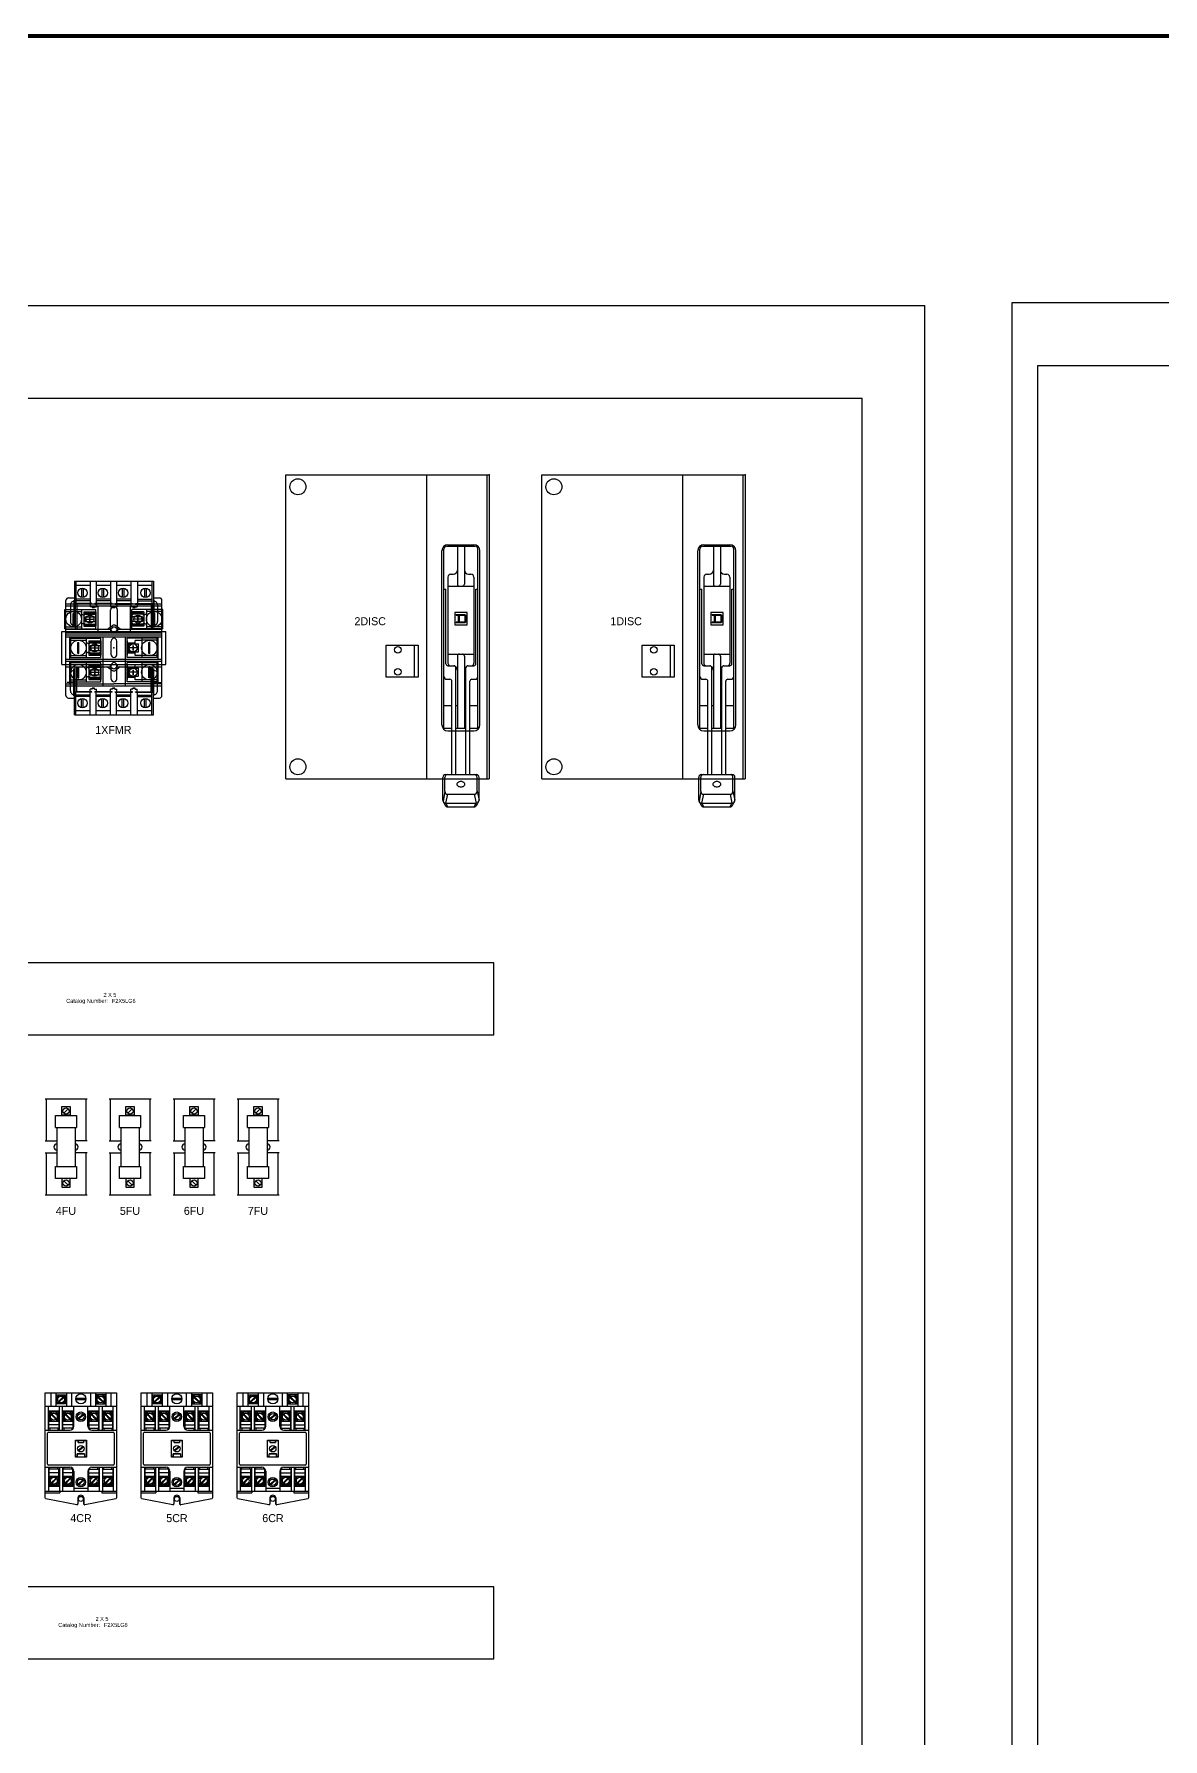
# Model space of a CAD drawing. Header units: inches. Extents: x 0 to 33.5, y 0 to 22.4.
# Drawn here: x 7.91 to 16.73, y 9.12 to 22.44 of the extents above; entities that cross this region are included whole.
import ezdxf
from ezdxf.enums import TextEntityAlignment as Align

# ---------------------------------------------------------------- set-up
doc = ezdxf.new("R2010")
doc.units = ezdxf.units.IN
doc.header["$MEASUREMENT"] = 0
for name, color, linetype in [('ATTRIBUTES', 1, 'Continuous'), ('GRAPHIC', 7, 'Continuous'), ('TITLE', 7, 'Continuous')]:
    doc.layers.add(name, color=color, linetype=linetype)
doc.styles.add('ITALIC', font='ITALIC')
doc.styles.add('SIMPLEX', font='SIMPLEX')

# ---------------------------------------------------------------- blocks, each defined once
blk = doc.blocks.new('NO_NUM_acade_title')
at = {"layer": 'TITLE', "const_width": 0.0312}
blk.add_lwpolyline([(30.594, 0.281), (30.594, 22.177), (30.344, 22.427), (0.281, 22.427), (0.031, 22.177), (0.031, 0.281), (0.281, 0.031), (30.344, 0.031)], close=True, dxfattribs=at)
at = {"layer": 'TITLE', "color": 1, "style": 'ITALIC'}
for tag, height, p in [('TITLE#1', 0.125, (32.156, 3.406)), ('TITLE#2', 0.125, (32.156, 3.204)), ('TITLE#3', 0.125, (32.156, 3.001)), ('TITLE#4', 0.125, (32.156, 2.799)), ('DWG#', 0.2, (32.156, 0.826))]:
    blk.add_attdef(tag, text='', height=height, dxfattribs=at).set_placement(p, align=Align.CENTER)
at = {"layer": 'TITLE', "color": 1, "style": 'SIMPLEX'}
blk.add_attdef('CAD#', (30.826, 1.958), '', height=0.0938, rotation=90, dxfattribs=at)
at = {"layer": 'TITLE', "color": 1}
for tag, p, height, style in [('ENGINEER', (31.237, 1.958), 0.0938, 'ITALIC'), ('CHKDBY', (32.424, 1.958), 0.0938, 'ITALIC'), ('JOB#', (31.464, 1.644), 0.0938, 'SIMPLEX'), ('DRAWNBY', (32.494, 1.644), 0.0938, 'ITALIC'), ('SCALE', (31.353, 1.344), 0.0938, 'SIMPLEX'), ('DATE', (32.408, 1.344), 0.0938, 'SIMPLEX'), ('SHTS', (32.532, 0.25), 0.2, 'ITALIC')]:
    blk.add_attdef(tag, p, '', height=height, dxfattribs=dict(at, style=style))
at = {"layer": 'TITLE', "color": 1, "style": 'ITALIC'}
blk.add_attdef('SH#', text='', height=0.2, dxfattribs=at).set_placement((31.881, 0.25), align=Align.RIGHT)
at = {"layer": 'TITLE', "color": 7, "flags": 9}
blk.add_attdef('WD_TB', (31.219, 0.031), '', height=0.125, dxfattribs=at)
blk = doc.blocks.new('panel')
at = {"color": 5}
for p, q in [((10, 80.292), (65.468, 80.292)), ((65.468, 16), (65.468, 80.292)), ((68.197, 16.089), (68.197, 80.381)), ((68.197, 80.381), (123.664, 80.381)), ((68.996, 20.904), (68.996, 78.419)), ((68.996, 78.419), (94.589, 78.419)), ((12.14, 77.396), (63.506, 77.396)), ((63.506, 21.75), (63.506, 77.396))]:
    blk.add_line(p, q, dxfattribs=at)
at = {"color": 1}
for p in [(37.734, 13.086), (95.931, 12.595)]:
    blk.add_attdef('DESCRIPTION', text='', height=1, dxfattribs=at).set_placement(p, align=Align.CENTER)
blk = doc.blocks.new('_PBDUCT')
at = {"layer": 'ATTRIBUTES'}
blk.add_attdef('SIZE', text='', height=0.125, dxfattribs=at).set_placement((0, 0.0625), align=Align.CENTER)
blk.add_attdef('CATNO', (0.0625, -0.125), '', height=0.125, dxfattribs=at)
at = {"layer": 'ATTRIBUTES', "flags": 1}
blk.add_attdef('LENGTH', text='', height=0.125, dxfattribs=at).set_placement((0, -0.3125), align=Align.CENTER)
at = {"layer": 'GRAPHIC'}
blk.add_text('Catalog Number:', height=0.125, dxfattribs=at).set_placement((-0.0625, -0.125), align=Align.RIGHT)
blk = doc.blocks.new('SQD_DISC')
at = {"color": 5, "linetype": 'ByBlock'}
for p, q in [((0, 9.5), (6.349, 9.5)), ((0, 0), (0, 9.5)), ((4.409, 0), (4.409, 9.5)), ((6.281, 9.5), (6.281, 0)), ((6.349, 9.5), (6.349, 0)), ((4.875, 1.688), (4.875, 7.125)), ((4.938, 1.584), (4.938, 7.178)), ((4.938, 1.584), (4.938, 7.178)), ((5.031, 7.271), (5.907, 7.271)), ((5.031, 7.271), (5.907, 7.271)), ((5.063, 7.312), (5.875, 7.312)), ((5.36, 7.271), (5.36, 6.081)), ((5.578, 7.271), (5.578, 6.081)), ((6, 1.584), (6, 7.178)), ((6, 1.584), (6, 7.178)), ((6.063, 1.688), (6.063, 7.125)), ((5.156, 6.396), (5.235, 6.396)), ((5.703, 6.396), (5.782, 6.396)), ((4.938, 5.928), (5, 5.928)), ((5, 3.595), (5, 5.928)), ((5.063, 6.303), (5.063, 3.614)), ((5.063, 6.021), (5.875, 6.021)), ((5.875, 6.303), (5.875, 3.614)), ((5.938, 3.595), (5.938, 5.928)), ((5.938, 5.928), (6, 5.928)), ((3.135, 4.176), (4.135, 4.176)), ((3.135, 3.176), (3.135, 4.176)), ((4.01, 4.176), (4.01, 3.176)), ((4.135, 4.176), (4.135, 3.176)), ((5.063, 3.896), (5.875, 3.896)), ((5.36, 3.836), (5.36, 1.584)), ((5.578, 3.836), (5.578, 1.584)), ((5.063, 3.532), (5.25, 3.532)), ((5.313, 0.136), (5.313, 3.47)), ((5.625, 0.136), (5.625, 3.47)), ((5.687, 3.532), (5.875, 3.532)), ((4.135, 3.176), (3.135, 3.176)), ((5.031, 3.111), (5.125, 3.111)), ((5.188, 0.136), (5.188, 3.049)), ((5.75, 0.136), (5.75, 3.049)), ((5.812, 3.111), (5.907, 3.111)), ((4.938, 2.287), (5.188, 2.287)), ((5.313, 2.287), (5.36, 2.287)), ((5.578, 2.287), (5.625, 2.287)), ((5.75, 2.287), (6, 2.287)), ((4.938, 1.584), (5.188, 1.584)), ((4.938, 1.584), (5.188, 1.584)), ((5.063, 1.5), (5.875, 1.5)), ((5.188, 0.136), (5.188, 1.584)), ((5.313, 0.136), (5.313, 1.584)), ((5.313, 1.584), (5.625, 1.584)), ((5.313, 1.584), (5.625, 1.584)), ((5.625, 0.136), (5.625, 1.584)), ((5.75, 0.136), (5.75, 1.584)), ((5.75, 1.584), (6, 1.584)), ((5.75, 1.584), (6, 1.584)), ((0, 0), (6.349, 0)), ((4.903, -0.664), (4.903, 0.043)), ((4.903, -0.664), (4.903, 0.043)), ((4.965, -0.39), (4.965, 0.043)), ((4.996, 0.136), (5.942, 0.136)), ((4.996, 0.136), (5.188, 0.136)), ((5.313, 0.136), (5.625, 0.136)), ((5.75, 0.136), (5.942, 0.136)), ((5.973, -0.39), (5.973, 0.043)), ((6.035, -0.664), (6.035, 0.043)), ((6.035, -0.664), (6.035, 0.043)), ((4.965, -0.39), (4.914, -0.708)), ((4.996, -0.757), (5.058, -0.483)), ((5.058, -0.483), (5.88, -0.483)), ((5.88, -0.483), (5.942, -0.757)), ((5.973, -0.39), (6.035, -0.664)), ((4.914, -0.708), (4.976, -0.824)), ((4.914, -0.708), (4.976, -0.824)), ((4.996, -0.757), (5.942, -0.757)), ((5.058, -0.874), (4.996, -0.757)), ((5.058, -0.874), (5.88, -0.874)), ((5.058, -0.874), (5.88, -0.874)), ((5.88, -0.874), (5.942, -0.757)), ((5.962, -0.824), (6.024, -0.708)), ((5.962, -0.824), (6.024, -0.708))]:
    blk.add_line(p, q, dxfattribs=at)
at = {"color": 2, "linetype": 'ByBlock'}
for p, q in [((5.278, 5.202), (5.278, 4.812)), ((5.669, 5.202), (5.278, 5.202)), ((5.278, 4.812), (5.669, 4.812)), ((5.321, 5.134), (5.589, 5.134)), ((5.321, 5.114), (5.594, 5.114)), ((5.594, 4.898), (5.321, 4.898)), ((5.589, 4.878), (5.321, 4.878)), ((5.394, 4.878), (5.394, 5.134)), ((5.589, 5.134), (5.613, 5.11)), ((5.613, 4.903), (5.589, 4.878)), ((5.594, 5.114), (5.594, 4.898)), ((5.613, 5.11), (5.613, 4.903)), ((5.669, 4.812), (5.669, 5.202))]:
    blk.add_line(p, q, dxfattribs=at)
at = {"color": 2}
for p, q in [((5.321, 5.134), (5.321, 5.114)), ((5.321, 4.898), (5.321, 4.878)), ((5.413, 5.135), (5.413, 4.878))]:
    blk.add_line(p, q, dxfattribs=at)
at = {"color": 5, "linetype": 'ByBlock'}
for centre, radius in [((0.375, 9.125), 0.25), ((3.5, 4.031), 0.102), ((3.5, 3.344), 0.102), ((0.375, 0.375), 0.25)]:
    blk.add_circle(centre, radius, dxfattribs=at)
for centre, radius, start, end in [((5.063, 7.125), 0.188, 90, 180), ((5.031, 7.178), 0.093, 90, 180), ((5.031, 7.178), 0.093, 90, 180), ((5.875, 7.125), 0.188, 0, 90), ((5.907, 7.178), 0.093, 0, 90), ((5.907, 7.178), 0.093, 0, 90), ((5.156, 6.303), 0.093, 90, 180), ((5.235, 6.521), 0.125, 270, 0), ((5.703, 6.521), 0.125, 180, 270), ((5.782, 6.303), 0.093, 0, 90), ((5.42, 6.081), 0.06, 180, 270), ((5.518, 6.081), 0.06, 270, 0), ((5.42, 3.836), 0.06, 90, 180), ((5.518, 3.836), 0.06, 0, 90), ((5.031, 3.204), 0.093, 180, 270), ((5.063, 3.595), 0.0625, 180, 270), ((5.156, 3.614), 0.093, 180, 242.0531), ((5.25, 3.47), 0.0625, 0, 90), ((5.235, 3.396), 0.125, 0, 55.7584), ((5.703, 3.396), 0.125, 124.2416, 180), ((5.687, 3.47), 0.0625, 90, 180), ((5.782, 3.614), 0.093, 297.9469, 360), ((5.875, 3.595), 0.0625, 270, 360), ((5.907, 3.204), 0.093, 270, 0), ((5.125, 3.049), 0.0625, 0, 90), ((5.812, 3.049), 0.0625, 90, 180), ((5.063, 1.688), 0.188, 180, 270), ((5.875, 1.688), 0.188, 270, 0), ((4.996, 0.043), 0.093, 90, 180), ((4.996, 0.043), 0.093, 90, 180), ((5.058, 0.043), 0.093, 90, 180), ((5.88, 0.043), 0.093, 0, 90), ((5.942, 0.043), 0.093, 0, 90), ((5.942, 0.043), 0.093, 0, 90), ((5.058, -0.39), 0.093, 180, 270), ((5.398, -0.168), 0.0546, 147.6301, 180), ((5.398, -0.168), 0.0546, 180, 212.3699), ((5.432, -0.189), 0.0945, 123.1628, 147.6301), ((5.432, -0.147), 0.0945, 212.3699, 236.8372), ((5.454, -0.223), 0.135, 105.1453, 123.1628), ((5.454, -0.113), 0.135, 236.8372, 254.8547), ((5.469, -0.277), 0.191, 90, 105.1453), ((5.469, -0.059), 0.191, 254.8547, 270), ((5.469, -0.277), 0.191, 74.8547, 90), ((5.469, -0.059), 0.191, 270, 285.1453), ((5.483, -0.223), 0.135, 56.8372, 74.8547), ((5.483, -0.113), 0.135, 285.1453, 303.1628), ((5.505, -0.189), 0.0945, 32.3699, 56.8372), ((5.505, -0.147), 0.0945, 303.1628, 327.6301), ((5.539, -0.168), 0.0546, 360, 32.3699), ((5.539, -0.168), 0.0546, 327.6301, 0), ((5.88, -0.39), 0.093, 270, 0), ((4.996, -0.664), 0.093, 180, 208.1559), ((4.996, -0.664), 0.093, 180, 270), ((5.058, -0.781), 0.093, 208.1559, 270), ((5.058, -0.781), 0.093, 208.1559, 270), ((5.88, -0.781), 0.093, 270, 331.8441), ((5.88, -0.781), 0.093, 270, 331.8441), ((5.942, -0.664), 0.093, 270, 360), ((5.942, -0.664), 0.093, 331.8441, 360)]:
    blk.add_arc(centre, radius, start, end, dxfattribs=at)
blk.add_point((6.349, 9.5), dxfattribs=at)
at = {"color": 1, "flags": 1}
blk.add_attdef('CATNO', text='', height=0.25, dxfattribs=at).set_placement((2.794, 5.239), align=Align.CENTER)
at = {"color": 1}
blk.add_attdef('DESCRIPTOR', text='', height=0.25, dxfattribs=at).set_placement((2.634, 4.799), align=Align.CENTER)
blk = doc.blocks.new('SQDRELAY')
at = {"color": 2, "linetype": 'ByBlock'}
for p, q in [((0.153, 3.317), (0.153, 2.895)), ((0.309, 3.317), (0.309, 2.895)), ((0.333, 3.197), (0.382, 3.197)), ((0.382, 3.197), (0.382, 3.247)), ((0.396, 3.183), (0.396, 3.247)), ((0.55, 3.183), (0.55, 3.247)), ((0.565, 3.197), (0.565, 3.247)), ((0.614, 3.197), (0.565, 3.197)), ((0.637, 3.317), (0.637, 2.895)), ((0.794, 3.317), (0.794, 2.895)), ((1.387, 3.317), (1.387, 2.895)), ((1.544, 3.317), (1.544, 2.895)), ((1.567, 3.197), (1.616, 3.197)), ((1.616, 3.197), (1.616, 3.247)), ((1.63, 3.183), (1.63, 3.247)), ((1.785, 3.183), (1.785, 3.247)), ((1.799, 3.197), (1.799, 3.247)), ((1.848, 3.197), (1.799, 3.197)), ((1.872, 3.317), (1.872, 2.895)), ((2.028, 3.317), (2.028, 2.895)), ((-0.024, 2.895), (2.205, 2.895)), ((0.075, 2.145), (0.075, 2.895)), ((0.419, 2.739), (0.075, 2.739)), ((0.091, 2.739), (0.404, 2.739)), ((0.091, 2.208), (0.091, 2.739)), ((0.156, 2.658), (0.156, 2.708)), ((0.17, 2.644), (0.17, 2.708)), ((0.325, 2.644), (0.325, 2.708)), ((0.333, 3.183), (0.396, 3.183)), ((0.333, 3.029), (0.396, 3.029)), ((0.333, 3.015), (0.382, 3.015)), ((0.339, 2.658), (0.339, 2.708)), ((0.382, 3.015), (0.382, 2.965)), ((0.54, 3.19), (0.388, 3.04)), ((0.396, 3.029), (0.396, 2.965)), ((0.404, 2.739), (0.404, 2.208)), ((0.558, 3.172), (0.406, 3.022)), ((0.419, 2.145), (0.419, 2.895)), ((0.513, 2.145), (0.513, 2.895)), ((0.872, 2.739), (0.513, 2.739)), ((0.529, 2.208), (0.529, 2.739)), ((0.529, 2.739), (0.841, 2.739)), ((0.614, 3.183), (0.55, 3.183)), ((0.614, 3.029), (0.55, 3.029)), ((0.55, 3.029), (0.55, 2.965)), ((0.614, 3.015), (0.565, 3.015)), ((0.565, 3.015), (0.565, 2.965)), ((0.593, 2.658), (0.593, 2.708)), ((0.608, 2.644), (0.608, 2.708)), ((0.762, 2.644), (0.762, 2.708)), ((0.776, 2.658), (0.776, 2.708)), ((0.841, 2.739), (0.841, 2.208)), ((0.872, 2.801), (0.872, 2.895)), ((0.872, 2.27), (0.872, 2.801)), ((0.936, 3.151), (1.245, 3.151)), ((0.936, 3.108), (1.246, 3.108)), ((1.309, 2.801), (1.309, 2.895)), ((1.309, 2.27), (1.309, 2.801)), ((1.309, 2.739), (1.668, 2.739)), ((1.34, 2.739), (1.34, 2.208)), ((1.652, 2.739), (1.34, 2.739)), ((1.405, 2.658), (1.405, 2.708)), ((1.419, 2.644), (1.419, 2.708)), ((1.567, 3.183), (1.63, 3.183)), ((1.567, 3.029), (1.63, 3.029)), ((1.567, 3.015), (1.616, 3.015)), ((1.573, 2.644), (1.573, 2.708)), ((1.587, 2.658), (1.587, 2.708)), ((1.616, 3.015), (1.616, 2.965)), ((1.623, 3.172), (1.775, 3.022)), ((1.63, 3.029), (1.63, 2.965)), ((1.641, 3.19), (1.793, 3.04)), ((1.652, 2.208), (1.652, 2.739)), ((1.668, 2.145), (1.668, 2.895)), ((1.762, 2.145), (1.762, 2.895)), ((1.762, 2.739), (2.105, 2.739)), ((2.09, 2.739), (1.777, 2.739)), ((1.777, 2.739), (1.777, 2.208)), ((1.848, 3.183), (1.785, 3.183)), ((1.848, 3.029), (1.785, 3.029)), ((1.785, 3.029), (1.785, 2.965)), ((1.848, 3.015), (1.799, 3.015)), ((1.799, 3.015), (1.799, 2.965)), ((1.842, 2.658), (1.842, 2.708)), ((1.856, 2.644), (1.856, 2.708)), ((2.011, 2.644), (2.011, 2.708)), ((2.025, 2.658), (2.025, 2.708)), ((2.09, 2.208), (2.09, 2.739)), ((2.105, 2.145), (2.105, 2.895)), ((-0.025, 2.145), (0.747, 2.145)), ((0.404, 2.317), (0.091, 2.317)), ((0.404, 2.208), (0.091, 2.208)), ((0.107, 2.658), (0.156, 2.658)), ((0.107, 2.644), (0.17, 2.644)), ((0.107, 2.49), (0.17, 2.49)), ((0.107, 2.476), (0.156, 2.476)), ((0.122, 2.208), (0.122, 2.145)), ((0.156, 2.476), (0.156, 2.426)), ((0.162, 2.633), (0.314, 2.483)), ((0.17, 2.49), (0.17, 2.426)), ((0.18, 2.651), (0.332, 2.501)), ((0.388, 2.644), (0.325, 2.644)), ((0.388, 2.49), (0.325, 2.49)), ((0.325, 2.49), (0.325, 2.426)), ((0.388, 2.658), (0.339, 2.658)), ((0.388, 2.476), (0.339, 2.476)), ((0.339, 2.476), (0.339, 2.426)), ((0.372, 2.208), (0.372, 2.145)), ((0.841, 2.317), (0.529, 2.317)), ((0.841, 2.208), (0.529, 2.208)), ((0.544, 2.658), (0.593, 2.658)), ((0.544, 2.644), (0.608, 2.644)), ((0.544, 2.49), (0.608, 2.49)), ((0.544, 2.476), (0.593, 2.476)), ((0.56, 2.208), (0.56, 2.145)), ((0.593, 2.476), (0.593, 2.426)), ((0.6, 2.633), (0.752, 2.483)), ((0.608, 2.49), (0.608, 2.426)), ((0.618, 2.651), (0.77, 2.501)), ((0.825, 2.644), (0.762, 2.644)), ((0.825, 2.49), (0.762, 2.49)), ((0.762, 2.49), (0.762, 2.426)), ((0.825, 2.658), (0.776, 2.658)), ((0.825, 2.476), (0.776, 2.476)), ((0.776, 2.476), (0.776, 2.426)), ((0.81, 2.208), (0.81, 2.162)), ((1.011, 2.507), (1.152, 2.646)), ((1.029, 2.488), (1.17, 2.627)), ((1.34, 2.317), (1.652, 2.317)), ((1.34, 2.208), (1.652, 2.208)), ((1.355, 2.658), (1.405, 2.658)), ((1.355, 2.644), (1.419, 2.644)), ((1.355, 2.49), (1.419, 2.49)), ((1.355, 2.476), (1.405, 2.476)), ((1.371, 2.208), (1.371, 2.162)), ((1.405, 2.476), (1.405, 2.426)), ((1.411, 2.633), (1.563, 2.483)), ((1.419, 2.49), (1.419, 2.426)), ((1.429, 2.651), (1.581, 2.501)), ((1.434, 2.145), (2.205, 2.145)), ((1.637, 2.644), (1.573, 2.644)), ((1.637, 2.49), (1.573, 2.49)), ((1.573, 2.49), (1.573, 2.426)), ((1.637, 2.658), (1.587, 2.658)), ((1.637, 2.476), (1.587, 2.476)), ((1.587, 2.476), (1.587, 2.426)), ((1.621, 2.208), (1.621, 2.145)), ((1.777, 2.317), (2.09, 2.317)), ((1.777, 2.208), (2.09, 2.208)), ((1.793, 2.658), (1.842, 2.658)), ((1.793, 2.644), (1.856, 2.644)), ((1.793, 2.49), (1.856, 2.49)), ((1.793, 2.476), (1.842, 2.476)), ((1.809, 2.208), (1.809, 2.145)), ((1.842, 2.476), (1.842, 2.426)), ((1.849, 2.633), (2, 2.483)), ((1.856, 2.49), (1.856, 2.426)), ((1.867, 2.651), (2.019, 2.501)), ((2.074, 2.644), (2.011, 2.644)), ((2.074, 2.49), (2.011, 2.49)), ((2.011, 2.49), (2.011, 2.426)), ((2.074, 2.658), (2.025, 2.658)), ((2.074, 2.476), (2.025, 2.476)), ((2.025, 2.476), (2.025, 2.426)), ((2.059, 2.208), (2.059, 2.145)), ((0.051, 1.081), (0.051, 2.053)), ((0.081, 2.083), (2.099, 2.083)), ((0.919, 1.833), (1.262, 1.833)), ((0.919, 1.301), (0.919, 1.833)), ((0.926, 1.309), (0.926, 1.825)), ((0.926, 1.825), (1.004, 1.825)), ((1.004, 1.762), (1.004, 1.825)), ((1.004, 1.762), (1.176, 1.762)), ((1.011, 1.507), (1.152, 1.645)), ((1.012, 1.77), (1.012, 1.833)), ((1.012, 1.77), (1.169, 1.77)), ((1.029, 1.489), (1.17, 1.627)), ((1.169, 1.833), (1.169, 1.77)), ((1.176, 1.825), (1.254, 1.825)), ((1.176, 1.825), (1.176, 1.762)), ((1.254, 1.825), (1.254, 1.309)), ((1.262, 1.833), (1.262, 1.301)), ((2.129, 2.053), (2.129, 1.081)), ((1.262, 1.301), (0.919, 1.301)), ((0.973, 1.309), (0.926, 1.309)), ((1.208, 1.403), (0.973, 1.403)), ((0.973, 1.309), (0.973, 1.403)), ((1.2, 1.395), (0.981, 1.395)), ((0.981, 1.301), (0.981, 1.395)), ((1.2, 1.395), (1.2, 1.301)), ((1.208, 1.403), (1.208, 1.309)), ((1.254, 1.309), (1.208, 1.309)), ((-0.025, 0.989), (0.747, 0.989)), ((0.075, 0.989), (0.075, 0.239)), ((2.099, 1.051), (0.081, 1.051)), ((0.404, 0.926), (0.091, 0.926)), ((0.091, 0.926), (0.091, 0.395)), ((0.404, 0.817), (0.091, 0.817)), ((0.107, 0.658), (0.156, 0.658)), ((0.107, 0.644), (0.17, 0.644)), ((0.122, 0.926), (0.122, 0.989)), ((0.156, 0.658), (0.156, 0.708)), ((0.162, 0.501), (0.314, 0.651)), ((0.17, 0.644), (0.17, 0.708)), ((0.18, 0.483), (0.332, 0.633)), ((0.325, 0.644), (0.325, 0.708)), ((0.388, 0.644), (0.325, 0.644)), ((0.339, 0.658), (0.339, 0.708)), ((0.388, 0.658), (0.339, 0.658)), ((0.372, 0.926), (0.372, 0.989)), ((0.404, 0.395), (0.404, 0.926)), ((0.419, 0.989), (0.419, 0.239)), ((0.513, 0.989), (0.513, 0.239)), ((0.529, 0.926), (0.529, 0.395)), ((0.841, 0.926), (0.529, 0.926)), ((0.841, 0.817), (0.529, 0.817)), ((0.544, 0.658), (0.593, 0.658)), ((0.544, 0.644), (0.608, 0.644)), ((0.56, 0.926), (0.56, 0.989)), ((0.593, 0.658), (0.593, 0.708)), ((0.6, 0.501), (0.752, 0.651)), ((0.608, 0.644), (0.608, 0.708)), ((0.618, 0.483), (0.77, 0.633)), ((0.762, 0.644), (0.762, 0.708)), ((0.825, 0.644), (0.762, 0.644)), ((0.776, 0.658), (0.776, 0.708)), ((0.825, 0.658), (0.776, 0.658)), ((0.81, 0.926), (0.81, 0.972)), ((0.841, 0.395), (0.841, 0.926)), ((0.872, 0.864), (0.872, 0.333)), ((1.011, 0.46), (1.152, 0.599)), ((1.029, 0.441), (1.17, 0.581)), ((1.309, 0.864), (1.309, 0.333)), ((1.34, 0.395), (1.34, 0.926)), ((1.34, 0.926), (1.652, 0.926)), ((1.34, 0.817), (1.652, 0.817)), ((1.355, 0.658), (1.405, 0.658)), ((1.355, 0.644), (1.419, 0.644)), ((1.371, 0.926), (1.371, 0.972)), ((1.405, 0.658), (1.405, 0.708)), ((1.411, 0.501), (1.563, 0.651)), ((1.419, 0.644), (1.419, 0.708)), ((1.429, 0.483), (1.581, 0.633)), ((1.434, 0.989), (2.205, 0.989)), ((1.573, 0.644), (1.573, 0.708)), ((1.637, 0.644), (1.573, 0.644)), ((1.587, 0.658), (1.587, 0.708)), ((1.637, 0.658), (1.587, 0.658)), ((1.621, 0.926), (1.621, 0.989)), ((1.652, 0.926), (1.652, 0.395)), ((1.668, 0.989), (1.668, 0.239)), ((1.762, 0.989), (1.762, 0.239)), ((1.777, 0.926), (2.09, 0.926)), ((1.777, 0.395), (1.777, 0.926)), ((1.777, 0.817), (2.09, 0.817)), ((1.793, 0.658), (1.842, 0.658)), ((1.793, 0.644), (1.856, 0.644)), ((1.809, 0.926), (1.809, 0.989)), ((1.842, 0.658), (1.842, 0.708)), ((1.849, 0.501), (2, 0.651)), ((1.856, 0.644), (1.856, 0.708)), ((1.867, 0.483), (2.019, 0.633)), ((2.011, 0.644), (2.011, 0.708)), ((2.074, 0.644), (2.011, 0.644)), ((2.025, 0.658), (2.025, 0.708)), ((2.074, 0.658), (2.025, 0.658)), ((2.059, 0.926), (2.059, 0.989)), ((2.09, 0.926), (2.09, 0.395)), ((2.105, 0.989), (2.105, 0.239)), ((-0.025, 0.239), (2.205, 0.239)), ((-0.025, 0.192), (0.434, 0.192)), ((0.419, 0.395), (0.075, 0.395)), ((0.091, 0.395), (0.404, 0.395)), ((0.107, 0.49), (0.17, 0.49)), ((0.107, 0.476), (0.156, 0.476)), ((0.156, 0.476), (0.156, 0.427)), ((0.17, 0.49), (0.17, 0.427)), ((0.325, 0.49), (0.325, 0.427)), ((0.388, 0.49), (0.325, 0.49)), ((0.339, 0.476), (0.339, 0.427)), ((0.388, 0.476), (0.339, 0.476)), ((0.434, 0.239), (0.434, 0.192)), ((0.872, 0.395), (0.513, 0.395)), ((0.529, 0.395), (0.841, 0.395)), ((0.544, 0.49), (0.608, 0.49)), ((0.544, 0.476), (0.593, 0.476)), ((0.593, 0.476), (0.593, 0.427)), ((0.608, 0.49), (0.608, 0.427)), ((0.762, 0.49), (0.762, 0.427)), ((0.825, 0.49), (0.762, 0.49)), ((0.776, 0.476), (0.776, 0.427)), ((0.825, 0.476), (0.776, 0.476)), ((0.872, 0.333), (1.309, 0.333)), ((0.872, 0.333), (0.872, 0.239)), ((0.997, 0.032), (0.997, -0.154)), ((1.184, 0.034), (1.184, -0.154)), ((1.309, 0.395), (1.668, 0.395)), ((1.309, 0.333), (1.309, 0.239)), ((1.652, 0.395), (1.34, 0.395)), ((1.355, 0.49), (1.419, 0.49)), ((1.355, 0.476), (1.405, 0.476)), ((1.405, 0.476), (1.405, 0.427)), ((1.419, 0.49), (1.419, 0.427)), ((1.573, 0.49), (1.573, 0.427)), ((1.637, 0.49), (1.573, 0.49)), ((1.587, 0.476), (1.587, 0.427)), ((1.637, 0.476), (1.587, 0.476)), ((1.747, 0.239), (1.747, 0.192)), ((1.747, 0.192), (2.205, 0.192)), ((1.762, 0.395), (2.105, 0.395)), ((2.09, 0.395), (1.777, 0.395)), ((1.793, 0.49), (1.856, 0.49)), ((1.793, 0.476), (1.842, 0.476)), ((1.842, 0.476), (1.842, 0.427)), ((1.856, 0.49), (1.856, 0.427)), ((2.011, 0.49), (2.011, 0.427)), ((2.074, 0.49), (2.011, 0.49)), ((2.025, 0.476), (2.025, 0.427)), ((2.074, 0.476), (2.025, 0.476))]:
    blk.add_line(p, q, dxfattribs=at)
blk.add_lwpolyline([(0, 0, -0.361977), (-0.025, 0.03), (-0.025, 3.317), (2.205, 3.317), (2.205, 0.03, -0.361977), (2.181, 0), (1.22, -0.183, -0.468453), (1.184, -0.154), (1.184, 0.034, 0.89779), (0.997, 0.032), (0.997, -0.154, -0.468453), (0.961, -0.183)], format="xyb", close=True, dxfattribs=at)
blk.add_lwpolyline([(0, 0, -0.361977), (-0.025, 0.03), (-0.025, 3.317), (2.205, 3.317), (2.205, 0.03, -0.361977), (2.181, 0), (1.22, -0.183, -0.468453), (1.184, -0.154), (1.184, 0.034, 0.89779), (0.997, 0.032), (0.997, -0.154, -0.468453), (0.961, -0.183)], format="xyb", close=True, dxfattribs=at)
for points in [[(0.614, 3.247), (0.614, 2.965), (0.333, 2.965), (0.333, 3.247)], [(1.567, 3.247), (1.567, 2.965), (1.848, 2.965), (1.848, 3.247)], [(0.107, 2.708), (0.107, 2.426), (0.388, 2.426), (0.388, 2.708)], [(0.544, 2.708), (0.544, 2.426), (0.825, 2.426), (0.825, 2.708)], [(1.355, 2.708), (1.355, 2.426), (1.637, 2.426), (1.637, 2.708)], [(1.793, 2.708), (1.793, 2.426), (2.074, 2.426), (2.074, 2.708)], [(0.107, 0.427), (0.107, 0.708), (0.388, 0.708), (0.388, 0.427)], [(0.544, 0.427), (0.544, 0.708), (0.825, 0.708), (0.825, 0.427)], [(1.355, 0.427), (1.355, 0.708), (1.637, 0.708), (1.637, 0.427)], [(1.793, 0.427), (1.793, 0.708), (2.074, 0.708), (2.074, 0.427)]]:
    blk.add_lwpolyline(points, close=True, dxfattribs=at)
for centre, radius in [((0.473, 3.106), 0.107), ((1.091, 3.127), 0.156), ((1.708, 3.106), 0.107), ((0.247, 2.567), 0.107), ((0.685, 2.567), 0.107), ((1.09, 2.567), 0.148), ((1.09, 2.567), 0.1), ((1.496, 2.567), 0.107), ((1.934, 2.567), 0.107), ((1.09, 1.567), 0.0996), ((0.247, 0.567), 0.107), ((0.685, 0.567), 0.107), ((1.09, 0.52), 0.148), ((1.09, 0.52), 0.1), ((1.496, 0.567), 0.107), ((1.934, 0.567), 0.107), ((1.091, -0.003), 0.0785)]:
    blk.add_circle(centre, radius, dxfattribs=at)
for centre, radius, start, end in [((0.747, 2.27), 0.125, 270, 0), ((1.434, 2.27), 0.125, 180, 270), ((0.081, 2.053), 0.03, 90, 180), ((2.099, 2.053), 0.03, 0, 90), ((0.081, 1.081), 0.03, 180, 270), ((2.099, 1.081), 0.03, 270, 0), ((0.747, 0.864), 0.125, 0, 90), ((1.434, 0.864), 0.125, 90, 180), ((0.967, -0.154), 0.03, 259.5964, 0), ((1.214, -0.154), 0.03, 180, 280.4036)]:
    blk.add_arc(centre, radius, start, end, dxfattribs=at)
at = {"color": 1, "flags": 1}
blk.add_attdef('CATNO', text='', height=0.25, dxfattribs=at).set_placement((1.103, 1.92), align=Align.CENTER)
at = {"color": 1}
blk.add_attdef('DESCRIPTOR', text='', height=0.25, dxfattribs=at).set_placement((1.095, -0.726), align=Align.CENTER)
blk = doc.blocks.new('FUSEV')
at = {"color": 4}
for p, q in [((-0.027, 2.999), (1.285, 2.999)), ((0.011, 2.999), (0.011, 1.687)), ((0.698, 2.693), (0.56, 2.555)), ((1.246, 2.999), (1.246, 1.687)), ((0.301, 2.483), (0.957, 2.483)), ((0.301, 2.108), (0.301, 2.483)), ((0.957, 2.483), (0.957, 2.108)), ((-0.027, 1.687), (0.348, 1.687)), ((0.301, 2.108), (0.957, 2.108)), ((0.348, 0.89), (0.348, 2.108)), ((0.91, 2.108), (0.91, 0.89)), ((1.285, 1.687), (0.91, 1.687)), ((-0.027, 1.312), (0.348, 1.312)), ((0.011, 1.312), (0.011, -0.001)), ((1.285, 1.312), (0.91, 1.312)), ((1.246, 1.312), (1.246, -0.001)), ((0.301, 0.89), (0.957, 0.89)), ((0.301, 0.515), (0.301, 0.89)), ((0.957, 0.89), (0.957, 0.515)), ((0.957, 0.515), (0.301, 0.515)), ((0.698, 0.305), (0.56, 0.443)), ((-0.027, -0.001), (1.285, -0.001))]:
    blk.add_line(p, q, dxfattribs=at)
for points in [[(0.496, 2.491), (0.496, 2.757), (0.761, 2.757), (0.761, 2.491)], [(0.496, 0.507), (0.496, 0.241), (0.761, 0.241), (0.761, 0.507)]]:
    blk.add_lwpolyline(points, close=True, dxfattribs=at)
for centre in [(0.629, 2.624), (0.629, 0.374)]:
    blk.add_circle(centre, 0.0975, dxfattribs=at)
for centre, start, end in [((0.348, 1.499), 90, 270), ((0.91, 1.499), 270, 90)]:
    blk.add_arc(centre, 0.0975, start, end, dxfattribs=at)
at = {"color": 1, "flags": 1}
blk.add_attdef('CATNO', text='', height=0.25, dxfattribs=at).set_placement((0.676, 1.499), align=Align.CENTER)
at = {"color": 1}
blk.add_attdef('DESCRIPTOR', text='', height=0.25, dxfattribs=at).set_placement((0.625, -0.625), align=Align.CENTER)
blk = doc.blocks.new('XFMR')
for p, q in [((0.39, 4.18), (2.86, 4.18)), ((0.39, 4.18), (0.39, 3.476)), ((0.436, 4.18), (0.436, 3.476)), ((0.436, 4.049), (0.884, 4.049)), ((0.615, 3.957), (0.615, 3.666)), ((0.668, 3.957), (0.668, 3.666)), ((0.884, 4.18), (0.884, 3.476)), ((1.072, 4.18), (1.072, 3.476)), ((1.072, 4.18), (1.072, 3.476)), ((1.072, 4.049), (1.519, 4.049)), ((1.25, 3.957), (1.25, 3.666)), ((1.303, 3.957), (1.303, 3.666)), ((1.519, 4.18), (1.519, 3.476)), ((1.707, 4.18), (1.707, 3.476)), ((1.707, 4.18), (1.707, 3.476)), ((1.707, 4.049), (2.155, 4.049)), ((1.886, 3.957), (1.886, 3.666)), ((1.939, 3.957), (1.939, 3.666)), ((2.155, 4.18), (2.155, 3.476)), ((2.366, 4.18), (2.366, 3.476)), ((2.366, 4.049), (2.814, 4.049)), ((2.582, 3.957), (2.582, 3.666)), ((2.635, 3.957), (2.635, 3.666)), ((2.814, 4.18), (2.814, 3.476)), ((2.86, 4.18), (2.86, 3.476)), ((0.125, 0.605), (0.125, 3.575)), ((0.205, 3.655), (0.39, 3.655)), ((0.265, 3.425), (0.265, 2.915)), ((0.375, 3.586), (0.375, 2.731)), ((0.931, 3.476), (0.39, 3.476)), ((0.415, 3.476), (0.415, 2.679)), ((0.884, 3.61), (0.436, 3.61)), ((0.884, 3.566), (0.436, 3.566)), ((0.462, 3.459), (0.462, 2.679)), ((0.931, 3.459), (0.462, 3.459)), ((0.931, 3.459), (0.886, 3.459)), ((0.886, 3.459), (0.886, 3.374)), ((0.943, 3.374), (0.886, 3.374)), ((0.931, 3.476), (0.931, 3.459)), ((0.943, 3.374), (0.943, 3.349)), ((0.943, 3.374), (0.943, 3.349)), ((1.018, 3.349), (0.943, 3.349)), ((0.943, 3.349), (1.018, 3.349)), ((1.018, 3.374), (1.075, 3.374)), ((1.018, 3.374), (1.018, 3.349)), ((1.018, 3.374), (1.018, 3.349)), ((1.566, 3.476), (1.03, 3.476)), ((1.03, 3.476), (1.03, 3.459)), ((1.566, 3.459), (1.03, 3.459)), ((1.03, 3.459), (1.075, 3.459)), ((1.519, 3.61), (1.072, 3.61)), ((1.519, 3.566), (1.072, 3.566)), ((1.075, 3.459), (1.075, 3.374)), ((1.521, 3.459), (1.521, 3.374)), ((1.566, 3.459), (1.521, 3.459)), ((1.578, 3.374), (1.521, 3.374)), ((1.566, 3.476), (1.566, 3.459)), ((1.578, 3.374), (1.578, 3.349)), ((1.578, 3.374), (1.578, 3.349)), ((1.653, 3.349), (1.578, 3.349)), ((1.578, 3.349), (1.653, 3.349)), ((1.653, 3.374), (1.71, 3.374)), ((1.653, 3.374), (1.653, 3.349)), ((1.653, 3.374), (1.653, 3.349)), ((1.665, 3.476), (2.202, 3.476)), ((1.665, 3.476), (1.665, 3.459)), ((1.665, 3.459), (1.71, 3.459)), ((2.155, 3.61), (1.707, 3.61)), ((2.155, 3.566), (1.707, 3.566)), ((1.71, 3.459), (2.157, 3.459)), ((1.71, 3.459), (1.71, 3.374)), ((2.202, 3.459), (2.157, 3.459)), ((2.157, 3.459), (2.157, 3.374)), ((2.214, 3.374), (2.157, 3.374)), ((2.202, 3.476), (2.202, 3.459)), ((2.214, 3.374), (2.214, 3.349)), ((2.214, 3.374), (2.214, 3.349)), ((2.214, 3.349), (2.289, 3.349)), ((2.289, 3.349), (2.214, 3.349)), ((2.289, 3.374), (2.346, 3.374)), ((2.289, 3.374), (2.289, 3.349)), ((2.289, 3.374), (2.289, 3.349)), ((2.301, 3.476), (2.86, 3.476)), ((2.301, 3.476), (2.301, 3.459)), ((2.301, 3.459), (2.788, 3.459)), ((2.346, 3.459), (2.346, 3.374)), ((2.366, 3.61), (2.814, 3.61)), ((2.366, 3.566), (2.814, 3.566)), ((2.788, 3.459), (2.788, 2.679)), ((2.835, 3.476), (2.835, 2.679)), ((2.86, 3.655), (3.045, 3.655)), ((2.875, 3.586), (2.875, 2.731)), ((2.985, 3.425), (2.985, 2.915)), ((3.125, 0.605), (3.125, 3.575)), ((0.125, 2.679), (1.514, 2.679)), ((1.427, 2.679), (1.578, 2.79)), ((1.514, 2.679), (1.578, 2.725)), ((1.514, 2.679), (1.514, 2.606)), ((1.823, 2.679), (1.672, 2.79)), ((1.736, 2.679), (1.672, 2.725)), ((1.736, 2.679), (3.125, 2.679)), ((1.736, 2.679), (1.736, 2.606)), ((0, 2.606), (3.247, 2.606)), ((0, 1.574), (0, 2.606)), ((3.247, 1.574), (3.247, 2.606)), ((0, 1.574), (3.247, 1.574)), ((0.125, 1.501), (1.514, 1.501)), ((0.265, 0.755), (0.265, 1.265)), ((0.375, 0.594), (0.375, 1.449)), ((0.415, 0.704), (0.415, 1.501)), ((0.462, 0.721), (0.462, 1.501)), ((1.427, 1.501), (1.578, 1.39)), ((1.514, 1.501), (1.514, 1.574)), ((1.514, 1.501), (1.578, 1.455)), ((1.823, 1.501), (1.672, 1.39)), ((1.736, 1.501), (1.672, 1.455)), ((1.736, 1.501), (1.736, 1.574)), ((1.736, 1.501), (3.125, 1.501)), ((2.788, 0.721), (2.788, 1.501)), ((2.835, 0.704), (2.835, 1.501)), ((2.875, 0.594), (2.875, 1.449)), ((2.985, 0.755), (2.985, 1.265)), ((0.415, 1.01), (0.164, 1.01)), ((0.39, 0), (0.39, 0.704)), ((0.931, 0.704), (0.39, 0.704)), ((0.436, 0), (0.436, 0.704)), ((0.884, 0.614), (0.436, 0.614)), ((0.884, 0.57), (0.436, 0.57)), ((0.931, 0.721), (0.462, 0.721)), ((0.884, 0), (0.884, 0.704)), ((0.943, 0.806), (0.886, 0.806)), ((0.886, 0.721), (0.886, 0.806)), ((0.931, 0.721), (0.886, 0.721)), ((0.931, 0.704), (0.931, 0.721)), ((0.943, 0.806), (0.943, 0.831)), ((0.943, 0.831), (1.018, 0.831)), ((1.018, 0.831), (0.943, 0.831)), ((0.943, 0.806), (0.943, 0.831)), ((1.018, 0.806), (1.018, 0.831)), ((1.018, 0.806), (1.018, 0.831)), ((1.018, 0.806), (1.075, 0.806)), ((1.566, 0.721), (1.03, 0.721)), ((1.03, 0.721), (1.075, 0.721)), ((1.03, 0.704), (1.03, 0.721)), ((1.566, 0.704), (1.03, 0.704)), ((1.072, 0), (1.072, 0.704)), ((1.072, 0), (1.072, 0.704)), ((1.519, 0.614), (1.072, 0.614)), ((1.519, 0.57), (1.072, 0.57)), ((1.075, 0.721), (1.075, 0.806)), ((1.519, 0), (1.519, 0.704)), ((1.578, 0.806), (1.521, 0.806)), ((1.521, 0.721), (1.521, 0.806)), ((1.566, 0.721), (1.521, 0.721)), ((1.566, 0.704), (1.566, 0.721)), ((1.578, 0.831), (1.653, 0.831)), ((1.578, 0.806), (1.578, 0.831)), ((1.578, 0.806), (1.578, 0.831)), ((1.653, 0.831), (1.578, 0.831)), ((1.653, 0.806), (1.653, 0.831)), ((1.653, 0.806), (1.653, 0.831)), ((1.653, 0.806), (1.71, 0.806)), ((1.665, 0.721), (1.71, 0.721)), ((1.665, 0.704), (1.665, 0.721)), ((1.665, 0.704), (2.202, 0.704)), ((1.707, 0), (1.707, 0.704)), ((1.707, 0), (1.707, 0.704)), ((2.155, 0.614), (1.707, 0.614)), ((2.155, 0.57), (1.707, 0.57)), ((1.71, 0.721), (1.71, 0.806)), ((1.71, 0.721), (2.157, 0.721)), ((2.155, 0), (2.155, 0.704)), ((2.157, 0.721), (2.157, 0.806)), ((2.214, 0.806), (2.157, 0.806)), ((2.202, 0.721), (2.157, 0.721)), ((2.202, 0.704), (2.202, 0.721)), ((2.289, 0.831), (2.214, 0.831)), ((2.214, 0.831), (2.289, 0.831)), ((2.214, 0.806), (2.214, 0.831)), ((2.214, 0.806), (2.214, 0.831)), ((2.289, 0.806), (2.289, 0.831)), ((2.289, 0.806), (2.289, 0.831)), ((2.289, 0.806), (2.346, 0.806)), ((2.301, 0.721), (2.788, 0.721)), ((2.301, 0.704), (2.301, 0.721)), ((2.301, 0.704), (2.86, 0.704)), ((2.346, 0.721), (2.346, 0.806)), ((2.366, 0), (2.366, 0.704)), ((2.366, 0.614), (2.814, 0.614)), ((2.366, 0.57), (2.814, 0.57)), ((2.814, 0), (2.814, 0.704)), ((2.835, 1.01), (3.086, 1.01)), ((2.86, 0), (2.86, 0.704)), ((0.205, 0.525), (0.39, 0.525)), ((0.39, 0), (2.86, 0)), ((0.436, 0.131), (0.884, 0.131)), ((0.615, 0.223), (0.615, 0.514)), ((0.668, 0.223), (0.668, 0.514)), ((1.072, 0.131), (1.519, 0.131)), ((1.25, 0.223), (1.25, 0.514)), ((1.303, 0.223), (1.303, 0.514)), ((1.707, 0.131), (2.155, 0.131)), ((1.886, 0.223), (1.886, 0.514)), ((1.939, 0.223), (1.939, 0.514)), ((2.366, 0.131), (2.814, 0.131)), ((2.582, 0.223), (2.582, 0.514)), ((2.635, 0.223), (2.635, 0.514)), ((2.86, 0.525), (3.045, 0.525))]:
    blk.add_line(p, q)
at = {"color": 6}
for p, q in [((0.095, 3.29), (1.063, 3.29)), ((0.095, 2.69), (0.095, 3.29)), ((0.125, 3.47), (3.125, 3.47)), ((0.125, 0.91), (0.125, 3.47)), ((0.125, 3.41), (3.125, 3.41)), ((0.125, 3.23), (0.608, 3.23)), ((0.608, 3.29), (0.608, 2.69)), ((0.688, 3.213), (1.063, 3.213)), ((0.688, 3.213), (0.688, 2.767)), ((1.063, 2.69), (1.063, 3.29)), ((1.063, 3.213), (1.063, 2.767)), ((1.123, 3.41), (1.123, 2.56)), ((1.515, 2.705), (1.515, 3.275)), ((1.735, 2.705), (1.735, 3.275)), ((2.127, 3.41), (2.127, 2.56)), ((3.155, 3.29), (2.187, 3.29)), ((2.187, 2.69), (2.187, 3.29)), ((2.562, 3.213), (2.187, 3.213)), ((2.187, 3.213), (2.187, 2.767)), ((2.562, 3.213), (2.562, 2.767)), ((2.642, 3.29), (2.642, 2.69)), ((3.125, 3.23), (2.642, 3.23)), ((3.125, 0.91), (3.125, 3.47)), ((3.125, 0.91), (3.125, 3.47)), ((3.155, 2.69), (3.155, 3.29)), ((0.095, 2.69), (1.063, 2.69)), ((0.125, 2.75), (0.608, 2.75)), ((0.352, 2.819), (0.352, 3.161)), ((0.352, 3.161), (0.382, 3.161)), ((0.352, 2.819), (0.382, 2.819)), ((0.382, 2.819), (0.382, 3.161)), ((0.668, 3.129), (0.688, 3.129)), ((0.668, 2.851), (0.688, 2.851)), ((0.728, 3.169), (0.688, 3.129)), ((0.728, 3.146), (0.688, 3.106)), ((0.688, 3.01), (0.728, 3.01)), ((0.688, 2.97), (0.728, 2.97)), ((0.688, 2.874), (0.728, 2.834)), ((0.688, 2.851), (0.728, 2.811)), ((0.688, 2.767), (1.063, 2.767)), ((0.728, 3.185), (1.063, 3.185)), ((0.728, 3.185), (0.728, 3.146)), ((0.728, 3.169), (1.023, 3.169)), ((0.728, 3.146), (1.023, 3.146)), ((0.728, 3.066), (1.063, 3.066)), ((0.728, 3.066), (0.728, 3.01)), ((0.728, 2.97), (0.728, 2.914)), ((0.728, 2.914), (1.063, 2.914)), ((0.728, 2.834), (1.023, 2.834)), ((0.728, 2.834), (0.728, 2.795)), ((0.728, 2.811), (1.023, 2.811)), ((0.728, 2.795), (1.063, 2.795)), ((0.765, 2.99), (0.994, 2.99)), ((0.797, 2.99), (0.953, 2.99)), ((0.875, 3.102), (0.875, 2.879)), ((0.875, 2.912), (0.875, 3.068)), ((1.023, 3.169), (1.063, 3.129)), ((1.023, 3.146), (1.063, 3.106)), ((1.063, 2.874), (1.023, 2.834)), ((1.063, 2.851), (1.023, 2.811)), ((2.522, 3.185), (2.187, 3.185)), ((2.227, 3.169), (2.187, 3.129)), ((2.227, 3.146), (2.187, 3.106)), ((2.522, 3.066), (2.187, 3.066)), ((2.522, 2.914), (2.187, 2.914)), ((2.187, 2.874), (2.227, 2.834)), ((2.187, 2.851), (2.227, 2.811)), ((2.522, 2.795), (2.187, 2.795)), ((2.562, 2.767), (2.187, 2.767)), ((3.155, 2.69), (2.187, 2.69)), ((2.522, 3.169), (2.227, 3.169)), ((2.522, 3.146), (2.227, 3.146)), ((2.522, 2.834), (2.227, 2.834)), ((2.522, 2.811), (2.227, 2.811)), ((2.485, 2.99), (2.256, 2.99)), ((2.453, 2.99), (2.297, 2.99)), ((2.375, 3.102), (2.375, 2.879)), ((2.375, 2.912), (2.375, 3.068)), ((2.522, 3.185), (2.522, 3.146)), ((2.522, 3.169), (2.562, 3.129)), ((2.522, 3.146), (2.562, 3.106)), ((2.522, 3.066), (2.522, 3.01)), ((2.562, 3.01), (2.522, 3.01)), ((2.522, 2.97), (2.522, 2.914)), ((2.562, 2.97), (2.522, 2.97)), ((2.562, 2.874), (2.522, 2.834)), ((2.562, 2.851), (2.522, 2.811)), ((2.522, 2.834), (2.522, 2.795)), ((2.582, 3.129), (2.562, 3.129)), ((2.582, 2.851), (2.562, 2.851)), ((3.125, 2.75), (2.642, 2.75)), ((2.868, 2.819), (2.868, 3.161)), ((2.898, 3.161), (2.868, 3.161)), ((2.898, 2.819), (2.868, 2.819)), ((2.898, 2.819), (2.898, 3.161)), ((0.125, 2.56), (3.125, 2.56)), ((0.125, 2.5), (3.125, 2.5)), ((0.125, 2.44), (3.125, 2.44)), ((0.245, 1.73), (0.245, 2.44)), ((0.245, 2.39), (1.213, 2.39)), ((0.275, 1.79), (0.275, 2.39)), ((0.275, 2.33), (0.758, 2.33)), ((0.501, 1.919), (0.501, 2.261)), ((0.501, 2.261), (0.531, 2.261)), ((0.531, 1.919), (0.531, 2.261)), ((0.758, 2.39), (0.758, 1.79)), ((0.818, 2.229), (0.838, 2.229)), ((0.838, 2.313), (1.213, 2.313)), ((0.838, 2.313), (0.838, 1.867)), ((0.878, 2.269), (0.838, 2.229)), ((0.878, 2.246), (0.838, 2.206)), ((0.878, 2.285), (1.213, 2.285)), ((0.878, 2.285), (0.878, 2.246)), ((0.878, 2.269), (1.173, 2.269)), ((0.878, 2.246), (1.173, 2.246)), ((0.878, 2.166), (1.213, 2.166)), ((0.878, 2.166), (0.878, 2.11)), ((1.025, 2.202), (1.025, 1.979)), ((1.025, 2.012), (1.025, 2.168)), ((1.173, 2.269), (1.213, 2.229)), ((1.173, 2.246), (1.213, 2.206)), ((1.213, 1.79), (1.213, 2.39)), ((1.213, 2.313), (1.213, 1.867)), ((1.273, 2.44), (1.273, 1.67)), ((1.54, 1.875), (1.54, 2.305)), ((1.71, 1.875), (1.71, 2.305)), ((1.977, 2.44), (1.977, 1.67)), ((3.005, 2.39), (2.037, 2.39)), ((2.037, 1.79), (2.037, 2.39)), ((2.037, 2.313), (2.037, 1.867)), ((2.069, 2.246), (2.288, 2.246)), ((2.069, 1.934), (2.069, 2.246)), ((2.069, 2.216), (2.391, 2.216)), ((2.099, 1.964), (2.099, 2.216)), ((2.225, 2.012), (2.225, 2.168)), ((2.225, 2.166), (2.225, 2.014)), ((2.492, 2.323), (2.288, 2.323)), ((2.288, 2.199), (2.288, 2.323)), ((2.391, 1.964), (2.391, 2.216)), ((2.492, 2.39), (2.492, 1.79)), ((2.975, 2.33), (2.492, 2.33)), ((2.718, 1.919), (2.718, 2.261)), ((2.748, 2.261), (2.718, 2.261)), ((2.748, 1.919), (2.748, 2.261)), ((2.975, 1.79), (2.975, 2.39)), ((3.005, 1.73), (3.005, 2.44)), ((0.125, 1.74), (3.125, 1.74)), ((0.125, 1.68), (3.125, 1.68)), ((0.245, 1.79), (1.213, 1.79)), ((0.245, 0.97), (0.245, 1.68)), ((0.245, 1.63), (1.213, 1.63)), ((0.275, 1.85), (0.758, 1.85)), ((0.275, 1.03), (0.275, 1.63)), ((0.501, 1.919), (0.531, 1.919)), ((0.758, 1.63), (0.758, 1.03)), ((0.818, 1.951), (0.838, 1.951)), ((0.838, 2.11), (0.878, 2.11)), ((0.838, 2.07), (0.878, 2.07)), ((0.838, 1.974), (0.878, 1.934)), ((0.838, 1.951), (0.878, 1.911)), ((0.838, 1.867), (1.213, 1.867)), ((0.878, 2.07), (0.878, 2.014)), ((0.878, 2.014), (1.213, 2.014)), ((0.878, 1.934), (1.173, 1.934)), ((0.878, 1.934), (0.878, 1.895)), ((0.878, 1.911), (1.173, 1.911)), ((0.878, 1.895), (1.213, 1.895)), ((0.915, 2.09), (1.144, 2.09)), ((0.947, 2.09), (1.103, 2.09)), ((1.213, 1.974), (1.173, 1.934)), ((1.213, 1.951), (1.173, 1.911)), ((1.213, 1.03), (1.213, 1.63)), ((1.273, 1.68), (1.273, 0.91)), ((1.977, 1.68), (1.977, 0.91)), ((3.005, 1.79), (2.037, 1.79)), ((2.037, 1.03), (2.037, 1.63)), ((3.005, 1.63), (2.037, 1.63)), ((2.069, 1.964), (2.391, 1.964)), ((2.069, 1.934), (2.288, 1.934)), ((2.335, 2.09), (2.106, 2.09)), ((2.301, 2.09), (2.149, 2.09)), ((2.288, 1.857), (2.288, 1.981)), ((2.492, 1.857), (2.288, 1.857)), ((2.975, 1.85), (2.492, 1.85)), ((2.492, 1.63), (2.492, 1.03)), ((2.748, 1.919), (2.718, 1.919)), ((2.975, 1.03), (2.975, 1.63)), ((3.005, 0.97), (3.005, 1.68)), ((0.275, 1.57), (0.758, 1.57)), ((0.275, 1.09), (0.758, 1.09)), ((0.501, 1.159), (0.501, 1.501)), ((0.501, 1.501), (0.531, 1.501)), ((0.501, 1.159), (0.531, 1.159)), ((0.531, 1.159), (0.531, 1.501)), ((0.818, 1.469), (0.838, 1.469)), ((0.818, 1.191), (0.838, 1.191)), ((0.838, 1.553), (1.213, 1.553)), ((0.838, 1.553), (0.838, 1.107)), ((0.878, 1.509), (0.838, 1.469)), ((0.878, 1.486), (0.838, 1.446)), ((0.838, 1.35), (0.878, 1.35)), ((0.838, 1.31), (0.878, 1.31)), ((0.838, 1.214), (0.878, 1.174)), ((0.838, 1.191), (0.878, 1.151)), ((0.838, 1.107), (1.213, 1.107)), ((0.878, 1.525), (1.213, 1.525)), ((0.878, 1.525), (0.878, 1.486)), ((0.878, 1.509), (1.173, 1.509)), ((0.878, 1.486), (1.173, 1.486)), ((0.878, 1.406), (1.213, 1.406)), ((0.878, 1.406), (0.878, 1.35)), ((0.878, 1.31), (0.878, 1.254)), ((0.878, 1.254), (1.213, 1.254)), ((0.878, 1.174), (1.173, 1.174)), ((0.878, 1.174), (0.878, 1.135)), ((0.878, 1.151), (1.173, 1.151)), ((0.878, 1.135), (1.213, 1.135)), ((0.915, 1.33), (1.144, 1.33)), ((0.947, 1.33), (1.103, 1.33)), ((1.025, 1.442), (1.025, 1.219)), ((1.025, 1.252), (1.025, 1.408)), ((1.173, 1.509), (1.213, 1.469)), ((1.173, 1.486), (1.213, 1.446)), ((1.213, 1.214), (1.173, 1.174)), ((1.213, 1.191), (1.173, 1.151)), ((1.213, 1.553), (1.213, 1.107)), ((1.54, 1.115), (1.54, 1.545)), ((1.71, 1.115), (1.71, 1.545)), ((2.037, 1.553), (2.037, 1.107)), ((2.069, 1.486), (2.288, 1.486)), ((2.069, 1.174), (2.069, 1.486)), ((2.069, 1.456), (2.391, 1.456)), ((2.069, 1.204), (2.391, 1.204)), ((2.069, 1.174), (2.288, 1.174)), ((2.099, 1.204), (2.099, 1.456)), ((2.335, 1.33), (2.106, 1.33)), ((2.301, 1.33), (2.149, 1.33)), ((2.225, 1.252), (2.225, 1.408)), ((2.225, 1.406), (2.225, 1.254)), ((2.492, 1.563), (2.288, 1.563)), ((2.288, 1.439), (2.288, 1.563)), ((2.288, 1.097), (2.288, 1.221)), ((2.492, 1.097), (2.288, 1.097)), ((2.391, 1.204), (2.391, 1.456)), ((2.975, 1.57), (2.492, 1.57)), ((2.975, 1.09), (2.492, 1.09)), ((2.718, 1.159), (2.718, 1.501)), ((2.748, 1.501), (2.718, 1.501)), ((2.748, 1.159), (2.718, 1.159)), ((2.748, 1.159), (2.748, 1.501)), ((0.125, 0.97), (1.625, 0.97)), ((0.125, 0.91), (3.125, 0.91)), ((0.245, 1.03), (1.213, 1.03)), ((3.125, 0.97), (1.625, 0.97)), ((3.005, 1.03), (2.037, 1.03))]:
    blk.add_line(p, q, dxfattribs=at)
for centre in [(0.641, 3.812), (1.277, 3.812), (1.912, 3.812), (2.609, 3.812), (0.641, 0.368), (1.277, 0.368), (1.912, 0.368), (2.609, 0.368)]:
    blk.add_circle(centre, 0.146)
for centre, radius in [((0.367, 2.99), 0.242), ((2.883, 2.99), 0.242), ((0.875, 2.99), 0.126), ((2.375, 2.99), 0.126), ((0.517, 2.09), 0.242), ((1.025, 2.09), 0.126), ((2.225, 2.09), 0.126), ((2.733, 2.09), 0.242), ((0.517, 1.33), 0.242), ((1.025, 1.33), 0.126), ((2.225, 1.33), 0.126), ((2.733, 1.33), 0.242)]:
    blk.add_circle(centre, radius, dxfattribs=at)
for centre, radius, start, end in [((0.205, 3.575), 0.0798, 90, 180), ((0.375, 3.436), 0.11, 82.2248, 185.465), ((2.875, 3.436), 0.11, 354.535, 97.7752), ((3.045, 3.575), 0.0798, 0, 90), ((0.375, 2.905), 0.11, 174.535, 291.3791), ((1.625, 2.726), 0.0798, 53.4743, 126.5257), ((1.625, 2.661), 0.0798, 53.4743, 126.5257), ((2.875, 2.905), 0.11, 248.6209, 5.465), ((0.375, 1.276), 0.11, 68.6209, 185.465), ((1.625, 1.519), 0.0798, 233.4743, 306.5257), ((1.625, 1.454), 0.0798, 233.4743, 306.5257), ((2.875, 1.276), 0.11, 354.535, 111.3791), ((0.205, 0.605), 0.0798, 180, 270), ((0.375, 0.744), 0.11, 174.535, 277.7752), ((2.875, 0.744), 0.11, 262.2248, 5.465), ((3.045, 0.605), 0.0798, 270, 0)]:
    blk.add_arc(centre, radius, start, end)
for centre, radius, start, end in [((1.625, 3.275), 0.11, 0, 180), ((0.668, 3.189), 0.06, 180, 270), ((0.668, 2.791), 0.06, 90, 180), ((1.625, 2.705), 0.11, 180, 0), ((2.582, 3.189), 0.06, 270, 0), ((2.582, 2.791), 0.06, 0, 90), ((0.818, 2.289), 0.06, 180, 270), ((1.625, 2.305), 0.085, 0, 180), ((0.818, 1.891), 0.06, 90, 180), ((1.625, 1.875), 0.085, 180, 0), ((1.625, 1.545), 0.085, 0, 180), ((0.818, 1.529), 0.06, 180, 270), ((0.818, 1.131), 0.06, 90, 180), ((1.625, 1.115), 0.085, 180, 0)]:
    blk.add_arc(centre, radius, start, end, dxfattribs=at)
blk.add_point((1.625, 2.09))
at = {"color": 1, "flags": 1}
blk.add_attdef('CATNO', text='', height=0.25, dxfattribs=at).set_placement((1.657, 2.112), align=Align.CENTER)
at = {"color": 1}
blk.add_attdef('DESCRIPTOR', text='', height=0.25, dxfattribs=at).set_placement((1.607, -0.598), align=Align.CENTER)

msp = doc.modelspace()

# ---------------------------------------------------------------- linework, layer by layer
for p, q in [((11.5, 15.188), (5.5, 15.188)), ((11.5, 14.625), (11.5, 15.188)), ((5.5, 14.625), (11.5, 14.625)), ((11.5, 10.312), (5.5, 10.312)), ((11.5, 9.75), (11.5, 10.312)), ((5.5, 9.75), (11.5, 9.75))]:
    msp.add_line(p, q)

# ---------------------------------------------------------------- block references
msp.add_blockref('NO_NUM_acade_title', (0, 0))
at = {"xscale": 0.25, "yscale": 0.25, "zscale": 0.25}
msp.add_blockref('panel', (-1.5, 0.25), dxfattribs=at)
for name, p, values in [('SQD_DISC', (9.875, 16.625), {'DESCRIPTOR': '2DISC'}), ('SQD_DISC', (11.875, 16.625), {'DESCRIPTOR': '1DISC'}), ('XFMR', (8.125, 17.125), {'DESCRIPTOR': '1XFMR'}), ('_PBDUCT', (8.5, 14.906), {'SIZE': '2 X 5', 'CATNO': 'F2X5LG6'}), ('FUSEV', (8, 13.375), {'DESCRIPTOR': '4FU'}), ('FUSEV', (8.5, 13.375), {'DESCRIPTOR': '5FU'}), ('FUSEV', (9, 13.375), {'DESCRIPTOR': '6FU'}), ('FUSEV', (9.5, 13.375), {'DESCRIPTOR': '7FU'}), ('SQDRELAY', (8, 11), {'DESCRIPTOR': '4CR'}), ('SQDRELAY', (8.75, 11), {'DESCRIPTOR': '5CR'}), ('SQDRELAY', (9.5, 11), {'DESCRIPTOR': '6CR'}), ('_PBDUCT', (8.438, 10.031), {'SIZE': '2 X 5', 'CATNO': 'F2X5LG6'})]:
    msp.add_blockref(name, p, dxfattribs=at).add_auto_attribs(values)

doc.saveas('drawing.dxf')
